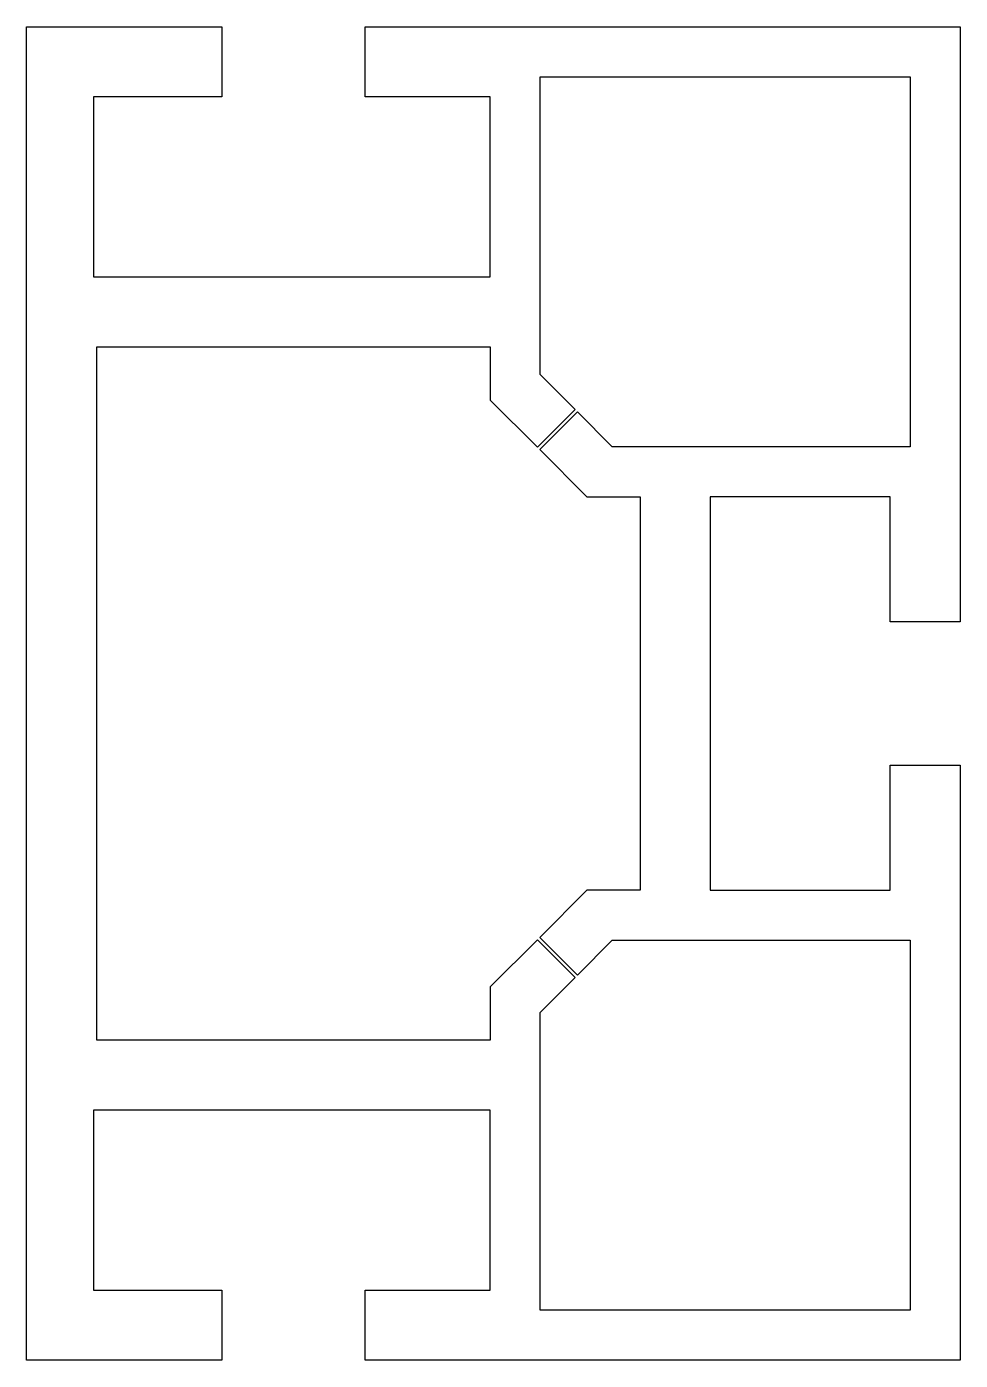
# Model space of a CAD drawing. Header units: millimetres. Extents: x -13.7 to 14.3, y -20.4 to 19.6.
import ezdxf

# ---------------------------------------------------------------- set-up
doc = ezdxf.new("R2010")
doc.units = ezdxf.units.MM
doc.header["$LTSCALE"] = 0.0125
doc.layers.add('Profil', color=7, linetype='Continuous')

msp = doc.modelspace()

# ---------------------------------------------------------------- linework, layer by layer
at = {"layer": 'Profil'}
for points in [[(12.173, -6.285), (12.173, -2.535), (14.273, -2.535), (14.273, -20.385), (-3.577, -20.385), (-3.577, -18.285), (0.173, -18.285), (0.173, -12.885), (-11.727, -12.885), (-11.727, -18.285), (-7.877, -18.285), (-7.877, -20.385), (-13.727, -20.385), (-13.727, 19.615), (-7.877, 19.615), (-7.877, 17.515), (-11.727, 17.515), (-11.727, 12.115), (0.173, 12.115), (0.173, 17.515), (-3.577, 17.515), (-3.577, 19.615), (14.273, 19.615), (14.273, 1.765), (12.173, 1.765), (12.173, 5.515), (6.773, 5.515), (6.773, -6.285)], [(2.79, -8.831), (3.836, -7.785), (12.773, -7.785), (12.773, -18.885), (1.673, -18.885), (1.673, -9.948), (2.719, -8.902), (1.588, -7.77), (0.173, -9.185), (0.173, -10.785), (-11.627, -10.785), (-11.627, 10.015), (0.173, 10.015), (0.173, 8.415), (1.588, 7), (2.719, 8.132), (1.673, 9.178), (1.673, 18.115), (12.773, 18.115), (12.773, 7.015), (3.836, 7.015), (2.79, 8.061), (1.659, 6.93), (3.073, 5.515), (4.673, 5.515), (4.673, -0.385), (4.673, -6.285), (3.073, -6.285), (1.659, -7.7)]]:
    msp.add_lwpolyline(points, close=True, dxfattribs=at)

doc.saveas('drawing.dxf')
